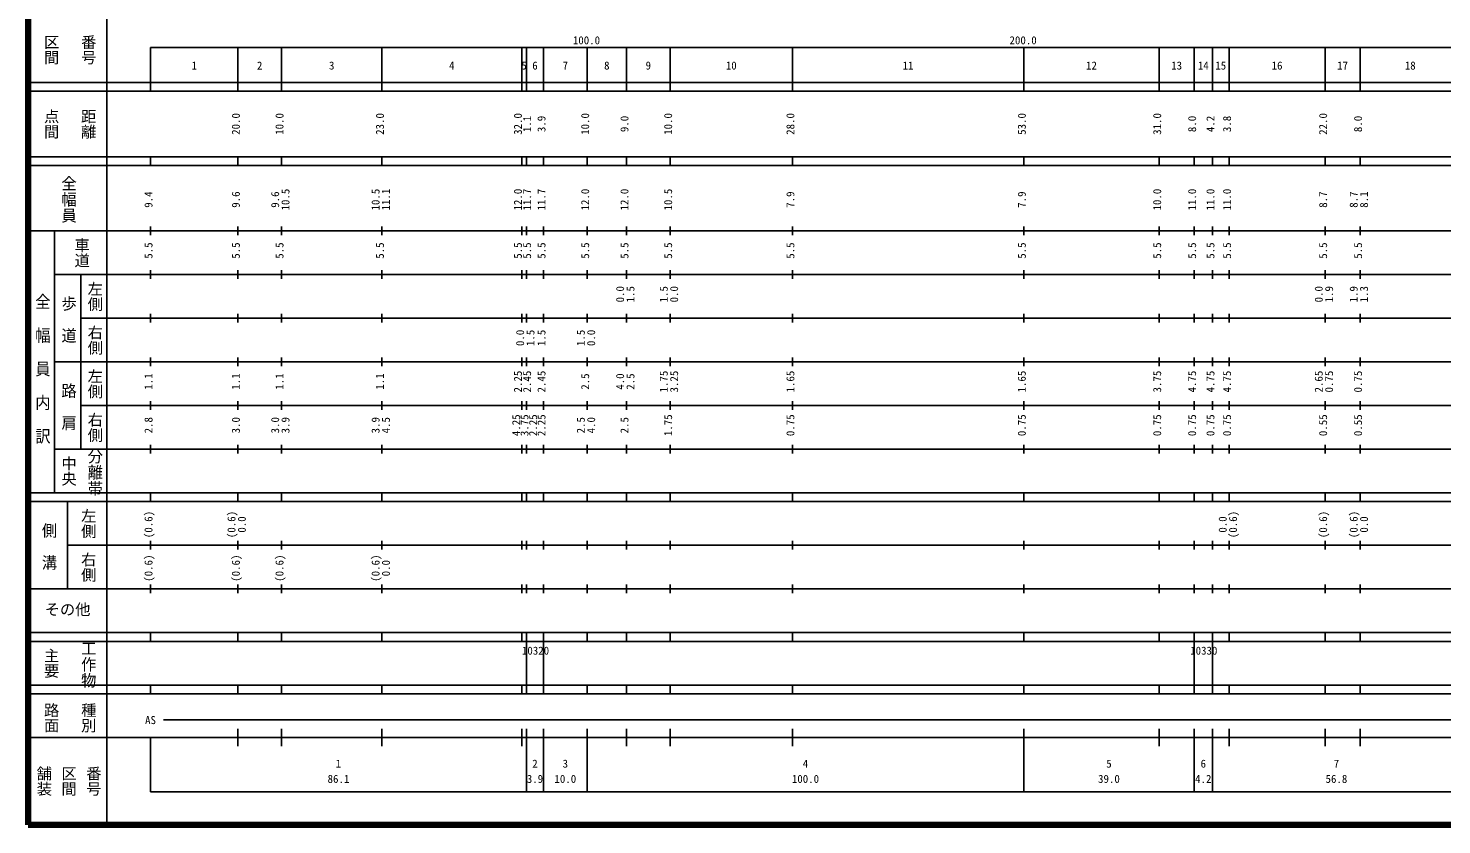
# Model space of a CAD drawing. Units: millimetres on the paper. Extents: x 40 to 680, y 20 to 380.
# Drawn here: x 40 to 363.7, y 20 to 202.4 of the extents above; entities that cross this region are included whole.
import ezdxf
from ezdxf.enums import TextEntityAlignment as Align

# ---------------------------------------------------------------- set-up
doc = ezdxf.new("R2010")
doc.units = ezdxf.units.MM
doc.layers.add('M-TTL', color=2, linetype='Continuous', lineweight=140)
doc.layers.add('M-TTL-BAND', color=7, linetype='Continuous', lineweight=25)
doc.styles.add('@ＭＳ ゴシック', font='')
doc.styles.add('ＭＳ ゴシック', font='')
doc.styles.get('@ＭＳ ゴシック').set_extended_font_data('@MS Gothic')
doc.styles.get('ＭＳ ゴシック').set_extended_font_data('MS Gothic')

msp = doc.modelspace()

# ---------------------------------------------------------------- linework, layer by layer
at = {"layer": 'M-TTL'}
for p, q in [((40, 380), (40, 20)), ((40, 20), (680, 20))]:
    msp.add_line(p, q, dxfattribs=at)
at = {"layer": 'M-TTL-BAND'}
for p, q in [((58, 370), (58, 20)), ((68, 198), (579, 198)), ((68, 198), (68, 188)), ((88, 188), (88, 198)), ((98, 188), (98, 198)), ((121, 188), (121, 198)), ((153, 188), (153, 198)), ((154.1, 188), (154.1, 198)), ((158, 188), (158, 198)), ((168, 188), (168, 198)), ((177, 188), (177, 198)), ((187, 188), (187, 198)), ((215, 188), (215, 198)), ((268, 188), (268, 198)), ((299, 188), (299, 198)), ((307, 188), (307, 198)), ((311.2, 188), (311.2, 198)), ((315, 188), (315, 198)), ((337, 188), (337, 198)), ((345, 188), (345, 198)), ((40, 190), (579, 190)), ((40, 188), (579, 188)), ((40, 173), (579, 173)), ((68, 171), (68, 173)), ((88, 171), (88, 173)), ((98, 171), (98, 173)), ((121, 171), (121, 173)), ((153, 171), (153, 173)), ((154.1, 171), (154.1, 173)), ((158, 171), (158, 173)), ((168, 171), (168, 173)), ((177, 171), (177, 173)), ((187, 171), (187, 173)), ((215, 171), (215, 173)), ((268, 171), (268, 173)), ((299, 171), (299, 173)), ((307, 171), (307, 173)), ((311.2, 171), (311.2, 173)), ((315, 171), (315, 173)), ((337, 171), (337, 173)), ((345, 171), (345, 173)), ((40, 171), (579, 171)), ((40, 156), (579, 156)), ((46, 96), (46, 156)), ((68, 155), (68, 157)), ((88, 155), (88, 157)), ((98, 155), (98, 157)), ((121, 155), (121, 157)), ((153, 155), (153, 157)), ((154.1, 155), (154.1, 157)), ((158, 155), (158, 157)), ((168, 155), (168, 157)), ((177, 155), (177, 157)), ((187, 155), (187, 157)), ((215, 155), (215, 157)), ((268, 155), (268, 157)), ((299, 155), (299, 157)), ((307, 155), (307, 157)), ((311.2, 155), (311.2, 157)), ((315, 155), (315, 157)), ((337, 155), (337, 157)), ((345, 155), (345, 157)), ((46, 146), (579, 146)), ((52, 146), (52, 106)), ((68, 145), (68, 147)), ((88, 145), (88, 147)), ((98, 145), (98, 147)), ((121, 145), (121, 147)), ((153, 145), (153, 147)), ((154.1, 145), (154.1, 147)), ((158, 145), (158, 147)), ((168, 145), (168, 147)), ((177, 145), (177, 147)), ((187, 145), (187, 147)), ((215, 145), (215, 147)), ((268, 145), (268, 147)), ((299, 145), (299, 147)), ((307, 145), (307, 147)), ((311.2, 145), (311.2, 147)), ((315, 145), (315, 147)), ((337, 145), (337, 147)), ((345, 145), (345, 147)), ((52, 136), (579, 136)), ((68, 135), (68, 137)), ((88, 135), (88, 137)), ((98, 135), (98, 137)), ((121, 135), (121, 137)), ((153, 135), (153, 137)), ((154.1, 135), (154.1, 137)), ((158, 135), (158, 137)), ((168, 135), (168, 137)), ((177, 135), (177, 137)), ((187, 135), (187, 137)), ((215, 135), (215, 137)), ((268, 135), (268, 137)), ((299, 135), (299, 137)), ((307, 135), (307, 137)), ((311.2, 135), (311.2, 137)), ((315, 135), (315, 137)), ((337, 135), (337, 137)), ((345, 135), (345, 137)), ((68, 125), (68, 127)), ((88, 125), (88, 127)), ((98, 125), (98, 127)), ((121, 125), (121, 127)), ((153, 125), (153, 127)), ((154.1, 125), (154.1, 127)), ((158, 125), (158, 127)), ((168, 125), (168, 127)), ((177, 125), (177, 127)), ((187, 125), (187, 127)), ((215, 125), (215, 127)), ((268, 125), (268, 127)), ((299, 125), (299, 127)), ((307, 125), (307, 127)), ((311.2, 125), (311.2, 127)), ((315, 125), (315, 127)), ((337, 125), (337, 127)), ((345, 125), (345, 127)), ((46, 126), (579, 126)), ((68, 115), (68, 117)), ((88, 115), (88, 117)), ((98, 115), (98, 117)), ((121, 115), (121, 117)), ((153, 115), (153, 117)), ((154.1, 115), (154.1, 117)), ((158, 115), (158, 117)), ((168, 115), (168, 117)), ((177, 115), (177, 117)), ((187, 115), (187, 117)), ((215, 115), (215, 117)), ((268, 115), (268, 117)), ((299, 115), (299, 117)), ((307, 115), (307, 117)), ((311.2, 115), (311.2, 117)), ((315, 115), (315, 117)), ((337, 115), (337, 117)), ((345, 115), (345, 117)), ((52, 116), (579, 116)), ((68, 105), (68, 107)), ((88, 105), (88, 107)), ((98, 105), (98, 107)), ((121, 105), (121, 107)), ((153, 105), (153, 107)), ((154.1, 105), (154.1, 107)), ((158, 105), (158, 107)), ((168, 105), (168, 107)), ((177, 105), (177, 107)), ((187, 105), (187, 107)), ((215, 105), (215, 107)), ((268, 105), (268, 107)), ((299, 105), (299, 107)), ((307, 105), (307, 107)), ((311.2, 105), (311.2, 107)), ((315, 105), (315, 107)), ((337, 105), (337, 107)), ((345, 105), (345, 107)), ((46, 106), (579, 106)), ((40, 96), (579, 96)), ((40, 94), (579, 94)), ((49, 94), (49, 74)), ((68, 94), (68, 96)), ((88, 94), (88, 96)), ((98, 94), (98, 96)), ((121, 94), (121, 96)), ((153, 94), (153, 96)), ((154.1, 94), (154.1, 96)), ((158, 94), (158, 96)), ((168, 94), (168, 96)), ((177, 94), (177, 96)), ((187, 94), (187, 96)), ((215, 94), (215, 96)), ((268, 94), (268, 96)), ((299, 94), (299, 96)), ((307, 94), (307, 96)), ((311.2, 94), (311.2, 96)), ((315, 94), (315, 96)), ((337, 94), (337, 96)), ((345, 94), (345, 96)), ((68, 83), (68, 85)), ((88, 83), (88, 85)), ((98, 83), (98, 85)), ((121, 83), (121, 85)), ((153, 83), (153, 85)), ((154.1, 83), (154.1, 85)), ((158, 83), (158, 85)), ((168, 83), (168, 85)), ((177, 83), (177, 85)), ((187, 83), (187, 85)), ((215, 83), (215, 85)), ((268, 83), (268, 85)), ((299, 83), (299, 85)), ((307, 83), (307, 85)), ((311.2, 83), (311.2, 85)), ((315, 83), (315, 85)), ((337, 83), (337, 85)), ((345, 83), (345, 85)), ((49, 84), (579, 84)), ((68, 73), (68, 75)), ((88, 73), (88, 75)), ((98, 73), (98, 75)), ((121, 73), (121, 75)), ((153, 73), (153, 75)), ((154.1, 73), (154.1, 75)), ((158, 73), (158, 75)), ((168, 73), (168, 75)), ((177, 73), (177, 75)), ((187, 73), (187, 75)), ((215, 73), (215, 75)), ((268, 73), (268, 75)), ((299, 73), (299, 75)), ((307, 73), (307, 75)), ((311.2, 73), (311.2, 75)), ((315, 73), (315, 75)), ((337, 73), (337, 75)), ((345, 73), (345, 75)), ((40, 74), (579, 74)), ((40, 64), (579, 64)), ((40, 62), (579, 62)), ((68, 62), (68, 64)), ((88, 62), (88, 64)), ((98, 62), (98, 64)), ((121, 62), (121, 64)), ((153, 62), (153, 64)), ((154.1, 62), (154.1, 64)), ((154.1, 52), (154.1, 62)), ((158, 62), (158, 64)), ((158, 52), (158, 62)), ((168, 62), (168, 64)), ((177, 62), (177, 64)), ((187, 62), (187, 64)), ((215, 62), (215, 64)), ((268, 62), (268, 64)), ((299, 62), (299, 64)), ((307, 62), (307, 64)), ((307, 52), (307, 62)), ((311.2, 62), (311.2, 64)), ((311.2, 52), (311.2, 62)), ((315, 62), (315, 64)), ((337, 62), (337, 64)), ((345, 62), (345, 64)), ((40, 52), (579, 52)), ((68, 50), (68, 52)), ((88, 50), (88, 52)), ((98, 50), (98, 52)), ((121, 50), (121, 52)), ((153, 50), (153, 52)), ((154.1, 50), (154.1, 52)), ((158, 50), (158, 52)), ((168, 50), (168, 52)), ((177, 50), (177, 52)), ((187, 50), (187, 52)), ((215, 50), (215, 52)), ((268, 50), (268, 52)), ((299, 50), (299, 52)), ((307, 50), (307, 52)), ((311.2, 50), (311.2, 52)), ((315, 50), (315, 52)), ((337, 50), (337, 52)), ((345, 50), (345, 52)), ((40, 50), (579, 50)), ((71, 44), (565, 44)), ((40, 40), (579, 40)), ((68, 40), (68, 27.5)), ((88, 38), (88, 42)), ((98, 38), (98, 42)), ((121, 38), (121, 42)), ((153, 38), (153, 42)), ((154.1, 27.5), (154.1, 42)), ((158, 27.5), (158, 42)), ((168, 27.5), (168, 42)), ((177, 38), (177, 42)), ((187, 38), (187, 42)), ((215, 38), (215, 42)), ((268, 27.5), (268, 42)), ((299, 38), (299, 42)), ((307, 27.5), (307, 42)), ((311.2, 27.5), (311.2, 42)), ((315, 38), (315, 42)), ((337, 38), (337, 42)), ((345, 38), (345, 42)), ((68, 27.5), (579, 27.5))]:
    msp.add_line(p, q, dxfattribs=at)

# ---------------------------------------------------------------- texts
for s, height, rotation, style, p in [('番号', 2.566, 270, '@ＭＳ ゴシック', (51.75, 201)), ('区間', 2.566, 270, '@ＭＳ ゴシック', (43.25, 201)), ('点間', 2.566, 270, '@ＭＳ ゴシック', (43.25, 184)), ('距離', 2.566, 270, '@ＭＳ ゴシック', (51.75, 184)), ('20.0', 1.833, 90, 'ＭＳ ゴシック', (89, 178)), ('10.0', 1.833, 90, 'ＭＳ ゴシック', (99, 178)), ('23.0', 1.833, 90, 'ＭＳ ゴシック', (122, 178)), ('32.0', 1.833, 90, 'ＭＳ ゴシック', (153.6, 178)), ('1.1', 1.833, 90, 'ＭＳ ゴシック', (155.7, 178.625)), ('3.9', 1.833, 90, 'ＭＳ ゴシック', (159, 178.625)), ('10.0', 1.833, 90, 'ＭＳ ゴシック', (169, 178)), ('9.0', 1.833, 90, 'ＭＳ ゴシック', (178, 178.625)), ('10.0', 1.833, 90, 'ＭＳ ゴシック', (188, 178)), ('28.0', 1.833, 90, 'ＭＳ ゴシック', (216, 178)), ('53.0', 1.833, 90, 'ＭＳ ゴシック', (269, 178)), ('31.0', 1.833, 90, 'ＭＳ ゴシック', (300, 178)), ('8.0', 1.833, 90, 'ＭＳ ゴシック', (308, 178.625)), ('4.2', 1.833, 90, 'ＭＳ ゴシック', (312.2, 178.625)), ('3.8', 1.833, 90, 'ＭＳ ゴシック', (316, 178.625)), ('22.0', 1.833, 90, 'ＭＳ ゴシック', (338, 178)), ('8.0', 1.833, 90, 'ＭＳ ゴシック', (346, 178.625)), ('10.5', 1.833, 90, 'ＭＳ ゴシック', (100.37, 160.674)), ('10.5', 1.833, 90, 'ＭＳ ゴシック', (121, 160.674)), ('11.1', 1.833, 90, 'ＭＳ ゴシック', (123.37, 160.674)), ('12.0', 1.833, 90, 'ＭＳ ゴシック', (153.6, 160.674)), ('11.7', 1.833, 90, 'ＭＳ ゴシック', (155.7, 160.674)), ('11.7', 1.833, 90, 'ＭＳ ゴシック', (159, 160.674)), ('12.0', 1.833, 90, 'ＭＳ ゴシック', (169, 160.674)), ('12.0', 1.833, 90, 'ＭＳ ゴシック', (178, 160.674)), ('10.5', 1.833, 90, 'ＭＳ ゴシック', (188, 160.674)), ('10.0', 1.833, 90, 'ＭＳ ゴシック', (300, 160.674)), ('11.0', 1.833, 90, 'ＭＳ ゴシック', (308, 160.674)), ('11.0', 1.833, 90, 'ＭＳ ゴシック', (312.2, 160.674)), ('11.0', 1.833, 90, 'ＭＳ ゴシック', (316, 160.674)), ('9.4', 1.833, 90, 'ＭＳ ゴシック', (69, 161.299)), ('9.6', 1.833, 90, 'ＭＳ ゴシック', (89, 161.299)), ('9.6', 1.833, 90, 'ＭＳ ゴシック', (98, 161.299)), ('7.9', 1.833, 90, 'ＭＳ ゴシック', (216, 161.299)), ('7.9', 1.833, 90, 'ＭＳ ゴシック', (269, 161.299)), ('8.7', 1.833, 90, 'ＭＳ ゴシック', (338, 161.299)), ('8.7', 1.833, 90, 'ＭＳ ゴシック', (345, 161.299)), ('8.1', 1.833, 90, 'ＭＳ ゴシック', (347.37, 161.299)), ('車道', 2.566, 270, '@ＭＳ ゴシック', (50.25, 154.5)), ('5.5', 1.833, 90, 'ＭＳ ゴシック', (69, 149.625)), ('5.5', 1.833, 90, 'ＭＳ ゴシック', (89, 149.625)), ('5.5', 1.833, 90, 'ＭＳ ゴシック', (99, 149.625)), ('5.5', 1.833, 90, 'ＭＳ ゴシック', (122, 149.625)), ('5.5', 1.833, 90, 'ＭＳ ゴシック', (153.6, 149.625)), ('5.5', 1.833, 90, 'ＭＳ ゴシック', (155.7, 149.625)), ('5.5', 1.833, 90, 'ＭＳ ゴシック', (159, 149.625)), ('5.5', 1.833, 90, 'ＭＳ ゴシック', (169, 149.625)), ('5.5', 1.833, 90, 'ＭＳ ゴシック', (178, 149.625)), ('5.5', 1.833, 90, 'ＭＳ ゴシック', (188, 149.625)), ('5.5', 1.833, 90, 'ＭＳ ゴシック', (216, 149.625)), ('5.5', 1.833, 90, 'ＭＳ ゴシック', (269, 149.625)), ('5.5', 1.833, 90, 'ＭＳ ゴシック', (300, 149.625)), ('5.5', 1.833, 90, 'ＭＳ ゴシック', (308, 149.625)), ('5.5', 1.833, 90, 'ＭＳ ゴシック', (312.2, 149.625)), ('5.5', 1.833, 90, 'ＭＳ ゴシック', (316, 149.625)), ('5.5', 1.833, 90, 'ＭＳ ゴシック', (338, 149.625)), ('5.5', 1.833, 90, 'ＭＳ ゴシック', (346, 149.625)), ('左側', 2.566, 270, '@ＭＳ ゴシック', (53.25, 144.5)), ('0.0', 1.833, 90, 'ＭＳ ゴシック', (177, 139.625)), ('1.5', 1.833, 90, 'ＭＳ ゴシック', (179.37, 139.625)), ('1.5', 1.833, 90, 'ＭＳ ゴシック', (187, 139.625)), ('0.0', 1.833, 90, 'ＭＳ ゴシック', (189.37, 139.625)), ('0.0', 1.833, 90, 'ＭＳ ゴシック', (337, 139.625)), ('1.9', 1.833, 90, 'ＭＳ ゴシック', (339.37, 139.625)), ('1.9', 1.833, 90, 'ＭＳ ゴシック', (345, 139.625)), ('1.3', 1.833, 90, 'ＭＳ ゴシック', (347.37, 139.625)), ('右側', 2.566, 270, '@ＭＳ ゴシック', (53.25, 134.5)), ('0.0', 1.833, 90, 'ＭＳ ゴシック', (154.1, 129.625)), ('1.5', 1.833, 90, 'ＭＳ ゴシック', (156.47, 129.625)), ('1.5', 1.833, 90, 'ＭＳ ゴシック', (159, 129.625)), ('1.5', 1.833, 90, 'ＭＳ ゴシック', (168, 129.625)), ('0.0', 1.833, 90, 'ＭＳ ゴシック', (170.37, 129.625)), ('左側', 2.566, 270, '@ＭＳ ゴシック', (53.25, 124.5)), ('1.1', 1.833, 90, 'ＭＳ ゴシック', (69, 119.625)), ('1.1', 1.833, 90, 'ＭＳ ゴシック', (89, 119.625)), ('1.1', 1.833, 90, 'ＭＳ ゴシック', (99, 119.625)), ('1.1', 1.833, 90, 'ＭＳ ゴシック', (122, 119.625)), ('2.25', 1.833, 90, 'ＭＳ ゴシック', (153.6, 119)), ('2.45', 1.833, 90, 'ＭＳ ゴシック', (155.7, 119)), ('2.45', 1.833, 90, 'ＭＳ ゴシック', (159, 119)), ('2.5', 1.833, 90, 'ＭＳ ゴシック', (169, 119.625)), ('4.0', 1.833, 90, 'ＭＳ ゴシック', (177, 119.625)), ('2.5', 1.833, 90, 'ＭＳ ゴシック', (179.37, 119.625)), ('1.75', 1.833, 90, 'ＭＳ ゴシック', (187, 119)), ('3.25', 1.833, 90, 'ＭＳ ゴシック', (189.37, 119)), ('1.65', 1.833, 90, 'ＭＳ ゴシック', (216, 119)), ('1.65', 1.833, 90, 'ＭＳ ゴシック', (269, 119)), ('3.75', 1.833, 90, 'ＭＳ ゴシック', (300, 119)), ('4.75', 1.833, 90, 'ＭＳ ゴシック', (308, 119)), ('4.75', 1.833, 90, 'ＭＳ ゴシック', (312.2, 119)), ('4.75', 1.833, 90, 'ＭＳ ゴシック', (316, 119)), ('2.65', 1.833, 90, 'ＭＳ ゴシック', (337, 119)), ('0.75', 1.833, 90, 'ＭＳ ゴシック', (339.37, 119)), ('0.75', 1.833, 90, 'ＭＳ ゴシック', (346, 119)), ('右側', 2.566, 270, '@ＭＳ ゴシック', (53.25, 114.5)), ('4.25', 1.833, 90, 'ＭＳ ゴシック', (153.2, 109)), ('3.75', 1.833, 90, 'ＭＳ ゴシック', (155.1, 109)), ('2.25', 1.833, 90, 'ＭＳ ゴシック', (157.07, 109)), ('2.25', 1.833, 90, 'ＭＳ ゴシック', (159, 109)), ('1.75', 1.833, 90, 'ＭＳ ゴシック', (188, 109)), ('0.75', 1.833, 90, 'ＭＳ ゴシック', (216, 109)), ('0.75', 1.833, 90, 'ＭＳ ゴシック', (269, 109)), ('0.75', 1.833, 90, 'ＭＳ ゴシック', (300, 109)), ('0.75', 1.833, 90, 'ＭＳ ゴシック', (308, 109)), ('0.75', 1.833, 90, 'ＭＳ ゴシック', (312.2, 109)), ('0.75', 1.833, 90, 'ＭＳ ゴシック', (316, 109)), ('0.55', 1.833, 90, 'ＭＳ ゴシック', (338, 109)), ('0.55', 1.833, 90, 'ＭＳ ゴシック', (346, 109)), ('2.8', 1.833, 90, 'ＭＳ ゴシック', (69, 109.625)), ('3.0', 1.833, 90, 'ＭＳ ゴシック', (89, 109.625)), ('3.0', 1.833, 90, 'ＭＳ ゴシック', (98, 109.625)), ('3.9', 1.833, 90, 'ＭＳ ゴシック', (100.37, 109.625)), ('3.9', 1.833, 90, 'ＭＳ ゴシック', (121, 109.625)), ('4.5', 1.833, 90, 'ＭＳ ゴシック', (123.37, 109.625)), ('2.5', 1.833, 90, 'ＭＳ ゴシック', (168, 109.625)), ('4.0', 1.833, 90, 'ＭＳ ゴシック', (170.37, 109.625)), ('2.5', 1.833, 90, 'ＭＳ ゴシック', (178, 109.625)), ('中央', 2.566, 270, '@ＭＳ ゴシック', (47.25, 104.5)), ('左側', 2.566, 270, '@ＭＳ ゴシック', (51.75, 92.5)), ('(0.6)', 1.833, 90, 'ＭＳ ゴシック', (69, 85.639)), ('(0.6)', 1.833, 90, 'ＭＳ ゴシック', (88, 85.639)), ('(0.6)', 1.833, 90, 'ＭＳ ゴシック', (317.37, 85.639)), ('(0.6)', 1.833, 90, 'ＭＳ ゴシック', (338, 85.639)), ('(0.6)', 1.833, 90, 'ＭＳ ゴシック', (345, 85.639)), ('0.0', 1.833, 90, 'ＭＳ ゴシック', (90.37, 86.889)), ('0.0', 1.833, 90, 'ＭＳ ゴシック', (315, 86.889)), ('0.0', 1.833, 90, 'ＭＳ ゴシック', (347.37, 86.889)), ('右側', 2.566, 270, '@ＭＳ ゴシック', (51.75, 82.5)), ('(0.6)', 1.833, 90, 'ＭＳ ゴシック', (69, 75.639)), ('(0.6)', 1.833, 90, 'ＭＳ ゴシック', (89, 75.639)), ('(0.6)', 1.833, 90, 'ＭＳ ゴシック', (99, 75.639)), ('(0.6)', 1.833, 90, 'ＭＳ ゴシック', (121, 75.639)), ('0.0', 1.833, 90, 'ＭＳ ゴシック', (123.37, 76.889)), ('主要', 2.566, 270, '@ＭＳ ゴシック', (43.25, 60.5)), ('路面', 2.566, 270, '@ＭＳ ゴシック', (43.25, 48)), ('種別', 2.566, 270, '@ＭＳ ゴシック', (51.75, 48)), ('舗装', 2.566, 270, '@ＭＳ ゴシック', (41.583, 33.5)), ('区間', 2.566, 270, '@ＭＳ ゴシック', (47.25, 33.5)), ('番号', 2.566, 270, '@ＭＳ ゴシック', (52.917, 33.5))]:
    msp.add_text(s, height=height, rotation=rotation, dxfattribs=dict(at, style=style)).set_placement(p, align=Align.BOTTOM_LEFT)
at = {"layer": 'M-TTL-BAND', "style": 'ＭＳ ゴシック'}
for s, height, p in [('100.0', 1.833, (164.719, 198.195)), ('200.0', 1.833, (264.719, 198.195)), ('1', 1.833, (77.375, 192.405)), ('2', 1.833, (92.375, 192.405)), ('3', 1.833, (108.875, 192.405)), ('4', 1.833, (136.375, 192.405)), ('5', 1.833, (152.925, 192.405)), ('6', 1.833, (155.425, 192.405)), ('7', 1.833, (162.375, 192.405)), ('8', 1.833, (171.875, 192.405)), ('9', 1.833, (181.375, 192.405)), ('10', 1.833, (199.75, 192.405)), ('11', 1.833, (240.25, 192.405)), ('12', 1.833, (282.25, 192.405)), ('13', 1.833, (301.75, 192.405)), ('14', 1.833, (307.85, 192.405)), ('15', 1.833, (311.85, 192.405)), ('16', 1.833, (324.75, 192.405)), ('17', 1.833, (339.75, 192.405)), ('18', 1.833, (355.25, 192.405)), ('その他', 2.566, (43.75, 67.25)), ('10320', 1.833, (153.05, 58.405)), ('10330', 1.833, (306.1, 58.405)), ('AS', 1.833, (66.75, 42.5)), ('1', 1.833, (110.425, 32.523)), ('2', 1.833, (155.425, 32.523)), ('3', 1.833, (162.375, 32.523)), ('4', 1.833, (217.375, 32.523)), ('5', 1.833, (286.875, 32.523)), ('6', 1.833, (308.475, 32.523)), ('7', 1.833, (338.975, 32.523)), ('86.1', 1.833, (108.55, 29.033)), ('3.9', 1.833, (154.175, 29.033)), ('10.0', 1.833, (160.5, 29.033)), ('100.0', 1.833, (214.875, 29.033)), ('39.0', 1.833, (285, 29.033)), ('4.2', 1.833, (307.225, 29.033)), ('56.8', 1.833, (337.1, 29.033))]:
    msp.add_text(s, height=height, dxfattribs=at).set_placement(p, align=Align.BOTTOM_LEFT)
at = {"layer": 'M-TTL-BAND', "style": '@ＭＳ ゴシック'}
for s, width, p in [('全幅員', 1.05, (47.25, 168.75)), ('全\u3000幅\u3000員\u3000内\u3000訳', 1.1, (41.25, 141.75)), ('歩\u3000道', 1.05, (47.25, 141.25)), ('路\u3000肩', 1.05, (47.25, 121.25)), ('分離帯', 1.05, (53.25, 106.25)), ('側\u3000溝', 1.05, (42.75, 89.25)), ('工作物', 1.05, (51.75, 62.25))]:
    msp.add_text(s, height=2.566, rotation=270, dxfattribs=dict(at, width=width)).set_placement(p, align=Align.BOTTOM_LEFT)

doc.saveas('drawing.dxf')
